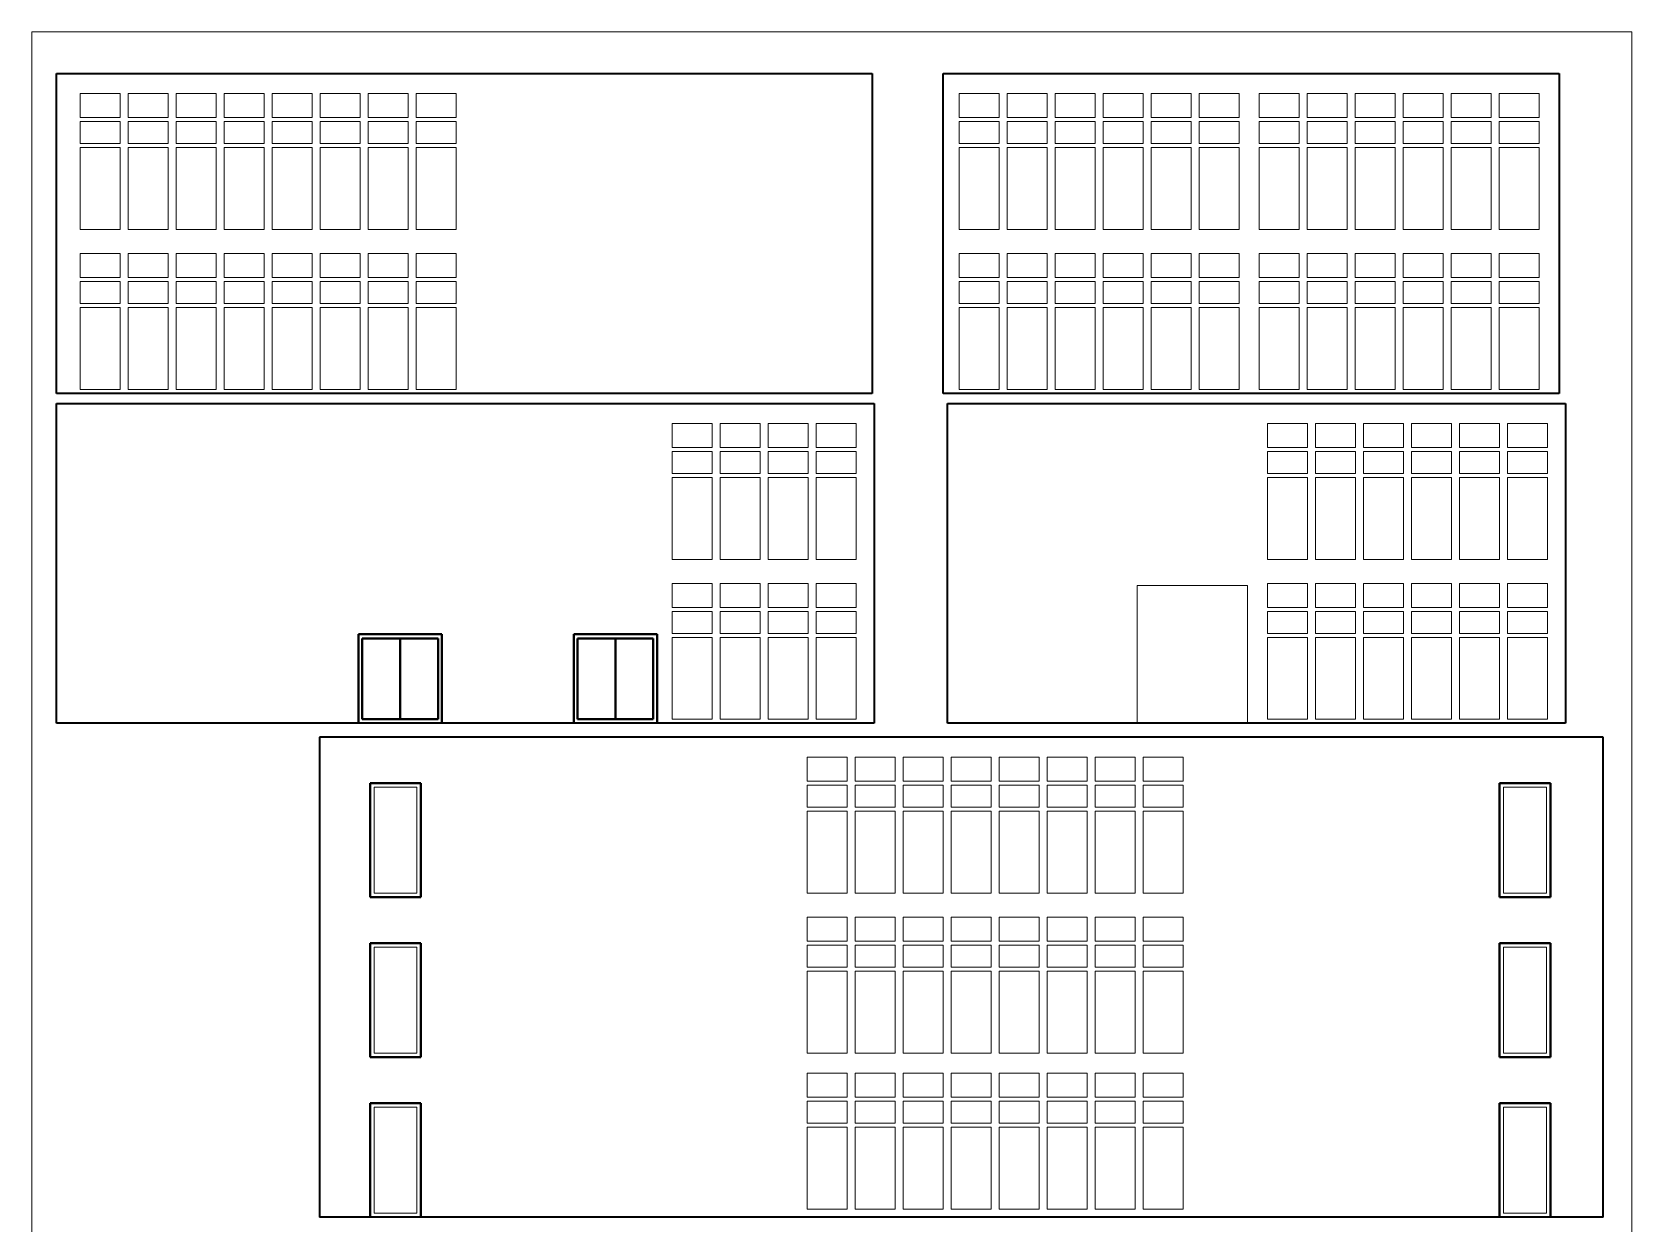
# Model space of a CAD drawing. Header units: millimetres. Extents: x -227611 to -73346, y -33294 to 110334.
# Drawn here: x -188758 to -148758, y 80556 to 110334 of the extents above; entities that cross this region are included whole.
import ezdxf

# ---------------------------------------------------------------- set-up
doc = ezdxf.new("R2010")
doc.units = ezdxf.units.MM
doc.header["$MEASUREMENT"] = 0
for name, color, linetype, lineweight in [('0_02_2D Desen - Linii.2d_Pen_No__1', 7, 'Continuous', 40), ('0_02_2D Desen - Linii.2d_Pen_No__101', 252, 'Continuous', 13), ('0_02_2D Desen - Linii.2d_Pen_No__4', 102, 'Continuous', 20), ('0_02_2D Desen - Linii.2d_Pen_No__6', 5, 'Continuous', 35)]:
    doc.layers.add(name, color=color, linetype=linetype, lineweight=lineweight)

msp = doc.modelspace()

# ---------------------------------------------------------------- linework, layer by layer
at = {"layer": '0_02_2D Desen - Linii.2d_Pen_No__1', "color": 7, "linetype": 'Continuous', "lineweight": 40}
for p, q in [((-180593, 95279), (-178509, 95279)), ((-180593, 93049), (-180593, 95279)), ((-178509, 95279), (-178509, 93049)), ((-175216, 95279), (-173132, 95279)), ((-175216, 93049), (-175216, 95279)), ((-173132, 95279), (-173132, 93049)), ((-180501, 95172), (-178602, 95172)), ((-180501, 93149), (-180501, 95172)), ((-179551, 95172), (-179551, 93149)), ((-178602, 95172), (-178602, 93149)), ((-175123, 95172), (-173225, 95172)), ((-175123, 93149), (-175123, 95172)), ((-174174, 95172), (-174174, 93149)), ((-173225, 95172), (-173225, 93149)), ((-178602, 93149), (-180501, 93149)), ((-173225, 93149), (-175123, 93149)), ((-179033, 91550), (-180305, 91550)), ((-180305, 91550), (-180305, 88700)), ((-179033, 88700), (-179033, 91550)), ((-150798, 91550), (-152071, 91550)), ((-152071, 91550), (-152071, 88700)), ((-150798, 88700), (-150798, 91550)), ((-180305, 88700), (-179033, 88700)), ((-152071, 88700), (-150798, 88700)), ((-179033, 87550), (-180305, 87550)), ((-180305, 87550), (-180305, 84700)), ((-179033, 84700), (-179033, 87550)), ((-150798, 87550), (-152071, 87550)), ((-152071, 87550), (-152071, 84700)), ((-150798, 84700), (-150798, 87550)), ((-179033, 84700), (-180305, 84700)), ((-150798, 84700), (-152071, 84700)), ((-179033, 83550), (-180305, 83550)), ((-180305, 83550), (-180305, 80700)), ((-179033, 80700), (-179033, 83550)), ((-150798, 83550), (-152071, 83550)), ((-152071, 83550), (-152071, 80700)), ((-150798, 80700), (-150798, 83550))]:
    msp.add_line(p, q, dxfattribs=at)
at = {"layer": '0_02_2D Desen - Linii.2d_Pen_No__101', "color": 252, "linetype": 'Continuous', "lineweight": 13}
for p, q in [((-188758, 110334), (-148758, 110334)), ((-188758, 50334), (-188758, 110334)), ((-148758, 110334), (-148758, 50334))]:
    msp.add_line(p, q, dxfattribs=at)
at = {"layer": '0_02_2D Desen - Linii.2d_Pen_No__4', "color": 102, "linetype": 'Continuous', "lineweight": 20}
for p, q in [((-187554, 108799), (-186554, 108799)), ((-187554, 108199), (-187554, 108799)), ((-186554, 108799), (-186554, 108199)), ((-186354, 108799), (-185354, 108799)), ((-186354, 108199), (-186354, 108799)), ((-185354, 108799), (-185354, 108199)), ((-185154, 108799), (-184154, 108799)), ((-185154, 108199), (-185154, 108799)), ((-184154, 108799), (-184154, 108199)), ((-183954, 108799), (-182954, 108799)), ((-183954, 108199), (-183954, 108799)), ((-182954, 108799), (-182954, 108199)), ((-182754, 108799), (-181754, 108799)), ((-182754, 108199), (-182754, 108799)), ((-181754, 108799), (-181754, 108199)), ((-181554, 108799), (-180554, 108799)), ((-181554, 108199), (-181554, 108799)), ((-180554, 108799), (-180554, 108199)), ((-180354, 108799), (-179354, 108799)), ((-180354, 108199), (-180354, 108799)), ((-179354, 108799), (-179354, 108199)), ((-179155, 108799), (-178155, 108799)), ((-179155, 108199), (-179155, 108799)), ((-178155, 108799), (-178155, 108199)), ((-165576, 108799), (-164576, 108799)), ((-165576, 108199), (-165576, 108799)), ((-164576, 108799), (-164576, 108199)), ((-164376, 108799), (-163376, 108799)), ((-164376, 108199), (-164376, 108799)), ((-163376, 108799), (-163376, 108199)), ((-163176, 108799), (-162176, 108799)), ((-163176, 108199), (-163176, 108799)), ((-162176, 108799), (-162176, 108199)), ((-161976, 108799), (-160976, 108799)), ((-161976, 108199), (-161976, 108799)), ((-160976, 108799), (-160976, 108199)), ((-160776, 108799), (-159776, 108799)), ((-160776, 108199), (-160776, 108799)), ((-159776, 108799), (-159776, 108199)), ((-159576, 108799), (-158576, 108799)), ((-159576, 108199), (-159576, 108799)), ((-158576, 108799), (-158576, 108199)), ((-158076, 108799), (-157076, 108799)), ((-158076, 108199), (-158076, 108799)), ((-157076, 108799), (-157076, 108199)), ((-156876, 108799), (-155876, 108799)), ((-156876, 108199), (-156876, 108799)), ((-155876, 108799), (-155876, 108199)), ((-155676, 108799), (-154676, 108799)), ((-155676, 108199), (-155676, 108799)), ((-154676, 108799), (-154676, 108199)), ((-154476, 108799), (-153476, 108799)), ((-154476, 108199), (-154476, 108799)), ((-153476, 108799), (-153476, 108199)), ((-153276, 108799), (-152276, 108799)), ((-153276, 108199), (-153276, 108799)), ((-152276, 108799), (-152276, 108199)), ((-152076, 108799), (-151076, 108799)), ((-152076, 108199), (-152076, 108799)), ((-151076, 108799), (-151076, 108199)), ((-186554, 108199), (-187554, 108199)), ((-187554, 108099), (-186554, 108099)), ((-187554, 107549), (-187554, 108099)), ((-186554, 108099), (-186554, 107549)), ((-185354, 108199), (-186354, 108199)), ((-186354, 108099), (-185354, 108099)), ((-186354, 107549), (-186354, 108099)), ((-185354, 108099), (-185354, 107549)), ((-184154, 108199), (-185154, 108199)), ((-185154, 108099), (-184154, 108099)), ((-185154, 107549), (-185154, 108099)), ((-184154, 108099), (-184154, 107549)), ((-182954, 108199), (-183954, 108199)), ((-183954, 108099), (-182954, 108099)), ((-183954, 107549), (-183954, 108099)), ((-182954, 108099), (-182954, 107549)), ((-181754, 108199), (-182754, 108199)), ((-182754, 108099), (-181754, 108099)), ((-182754, 107549), (-182754, 108099)), ((-181754, 108099), (-181754, 107549)), ((-180554, 108199), (-181554, 108199)), ((-181554, 108099), (-180554, 108099)), ((-181554, 107549), (-181554, 108099)), ((-180554, 108099), (-180554, 107549)), ((-179354, 108199), (-180354, 108199)), ((-180354, 108099), (-179354, 108099)), ((-180354, 107549), (-180354, 108099)), ((-179354, 108099), (-179354, 107549)), ((-178155, 108199), (-179155, 108199)), ((-179155, 108099), (-178155, 108099)), ((-179155, 107549), (-179155, 108099)), ((-178155, 108099), (-178155, 107549)), ((-164576, 108199), (-165576, 108199)), ((-165576, 108099), (-164576, 108099)), ((-165576, 107549), (-165576, 108099)), ((-164576, 108099), (-164576, 107549)), ((-163376, 108199), (-164376, 108199)), ((-164376, 108099), (-163376, 108099)), ((-164376, 107549), (-164376, 108099)), ((-163376, 108099), (-163376, 107549)), ((-162176, 108199), (-163176, 108199)), ((-163176, 108099), (-162176, 108099)), ((-163176, 107549), (-163176, 108099)), ((-162176, 108099), (-162176, 107549)), ((-160976, 108199), (-161976, 108199)), ((-161976, 108099), (-160976, 108099)), ((-161976, 107549), (-161976, 108099)), ((-160976, 108099), (-160976, 107549)), ((-159776, 108199), (-160776, 108199)), ((-160776, 108099), (-159776, 108099)), ((-160776, 107549), (-160776, 108099)), ((-159776, 108099), (-159776, 107549)), ((-158576, 108199), (-159576, 108199)), ((-159576, 108099), (-158576, 108099)), ((-159576, 107549), (-159576, 108099)), ((-158576, 108099), (-158576, 107549)), ((-157076, 108199), (-158076, 108199)), ((-158076, 108099), (-157076, 108099)), ((-158076, 107549), (-158076, 108099)), ((-157076, 108099), (-157076, 107549)), ((-155876, 108199), (-156876, 108199)), ((-156876, 108099), (-155876, 108099)), ((-156876, 107549), (-156876, 108099)), ((-155876, 108099), (-155876, 107549)), ((-154676, 108199), (-155676, 108199)), ((-155676, 108099), (-154676, 108099)), ((-155676, 107549), (-155676, 108099)), ((-154676, 108099), (-154676, 107549)), ((-153476, 108199), (-154476, 108199)), ((-154476, 108099), (-153476, 108099)), ((-154476, 107549), (-154476, 108099)), ((-153476, 108099), (-153476, 107549)), ((-152276, 108199), (-153276, 108199)), ((-153276, 108099), (-152276, 108099)), ((-153276, 107549), (-153276, 108099)), ((-152276, 108099), (-152276, 107549)), ((-151076, 108199), (-152076, 108199)), ((-152076, 108099), (-151076, 108099)), ((-152076, 107549), (-152076, 108099)), ((-151076, 108099), (-151076, 107549)), ((-186554, 107549), (-187554, 107549)), ((-187554, 107449), (-186554, 107449)), ((-187554, 105399), (-187554, 107449)), ((-186554, 107449), (-186554, 105399)), ((-185354, 107549), (-186354, 107549)), ((-186354, 107449), (-185354, 107449)), ((-186354, 105399), (-186354, 107449)), ((-185354, 107449), (-185354, 105399)), ((-184154, 107549), (-185154, 107549)), ((-185154, 107449), (-184154, 107449)), ((-185154, 105399), (-185154, 107449)), ((-184154, 107449), (-184154, 105399)), ((-182954, 107549), (-183954, 107549)), ((-183954, 107449), (-182954, 107449)), ((-183954, 105399), (-183954, 107449)), ((-182954, 107449), (-182954, 105399)), ((-181754, 107549), (-182754, 107549)), ((-182754, 107449), (-181754, 107449)), ((-182754, 105399), (-182754, 107449)), ((-181754, 107449), (-181754, 105399)), ((-180554, 107549), (-181554, 107549)), ((-181554, 107449), (-180554, 107449)), ((-181554, 105399), (-181554, 107449)), ((-180554, 107449), (-180554, 105399)), ((-179354, 107549), (-180354, 107549)), ((-180354, 107449), (-179354, 107449)), ((-180354, 105399), (-180354, 107449)), ((-179354, 107449), (-179354, 105399)), ((-178155, 107549), (-179155, 107549)), ((-179155, 107449), (-178155, 107449)), ((-179155, 105399), (-179155, 107449)), ((-178155, 107449), (-178155, 105399)), ((-164576, 107549), (-165576, 107549)), ((-165576, 107449), (-164576, 107449)), ((-165576, 105399), (-165576, 107449)), ((-164576, 107449), (-164576, 105399)), ((-163376, 107549), (-164376, 107549)), ((-164376, 107449), (-163376, 107449)), ((-164376, 105399), (-164376, 107449)), ((-163376, 107449), (-163376, 105399)), ((-162176, 107549), (-163176, 107549)), ((-163176, 107449), (-162176, 107449)), ((-163176, 105399), (-163176, 107449)), ((-162176, 107449), (-162176, 105399)), ((-160976, 107549), (-161976, 107549)), ((-161976, 107449), (-160976, 107449)), ((-161976, 105399), (-161976, 107449)), ((-160976, 107449), (-160976, 105399)), ((-159776, 107549), (-160776, 107549)), ((-160776, 107449), (-159776, 107449)), ((-160776, 105399), (-160776, 107449)), ((-159776, 107449), (-159776, 105399)), ((-158576, 107549), (-159576, 107549)), ((-159576, 107449), (-158576, 107449)), ((-159576, 105399), (-159576, 107449)), ((-158576, 107449), (-158576, 105399)), ((-157076, 107549), (-158076, 107549)), ((-158076, 107449), (-157076, 107449)), ((-158076, 105399), (-158076, 107449)), ((-157076, 107449), (-157076, 105399)), ((-155876, 107549), (-156876, 107549)), ((-156876, 107449), (-155876, 107449)), ((-156876, 105399), (-156876, 107449)), ((-155876, 107449), (-155876, 105399)), ((-154676, 107549), (-155676, 107549)), ((-155676, 107449), (-154676, 107449)), ((-155676, 105399), (-155676, 107449)), ((-154676, 107449), (-154676, 105399)), ((-153476, 107549), (-154476, 107549)), ((-154476, 107449), (-153476, 107449)), ((-154476, 105399), (-154476, 107449)), ((-153476, 107449), (-153476, 105399)), ((-152276, 107549), (-153276, 107549)), ((-153276, 107449), (-152276, 107449)), ((-153276, 105399), (-153276, 107449)), ((-152276, 107449), (-152276, 105399)), ((-151076, 107549), (-152076, 107549)), ((-152076, 107449), (-151076, 107449)), ((-152076, 105399), (-152076, 107449)), ((-151076, 107449), (-151076, 105399)), ((-186554, 105399), (-187554, 105399)), ((-185354, 105399), (-186354, 105399)), ((-184154, 105399), (-185154, 105399)), ((-182954, 105399), (-183954, 105399)), ((-181754, 105399), (-182754, 105399)), ((-180554, 105399), (-181554, 105399)), ((-179354, 105399), (-180354, 105399)), ((-178155, 105399), (-179155, 105399)), ((-164576, 105399), (-165576, 105399)), ((-163376, 105399), (-164376, 105399)), ((-162176, 105399), (-163176, 105399)), ((-160976, 105399), (-161976, 105399)), ((-159776, 105399), (-160776, 105399)), ((-158576, 105399), (-159576, 105399)), ((-157076, 105399), (-158076, 105399)), ((-155876, 105399), (-156876, 105399)), ((-154676, 105399), (-155676, 105399)), ((-153476, 105399), (-154476, 105399)), ((-152276, 105399), (-153276, 105399)), ((-151076, 105399), (-152076, 105399)), ((-187554, 104799), (-186554, 104799)), ((-187554, 104199), (-187554, 104799)), ((-186554, 104799), (-186554, 104199)), ((-186354, 104799), (-185354, 104799)), ((-186354, 104199), (-186354, 104799)), ((-185354, 104799), (-185354, 104199)), ((-185154, 104799), (-184154, 104799)), ((-185154, 104199), (-185154, 104799)), ((-184154, 104799), (-184154, 104199)), ((-183954, 104799), (-182954, 104799)), ((-183954, 104199), (-183954, 104799)), ((-182954, 104799), (-182954, 104199)), ((-182754, 104799), (-181754, 104799)), ((-182754, 104199), (-182754, 104799)), ((-181754, 104799), (-181754, 104199)), ((-181554, 104799), (-180554, 104799)), ((-181554, 104199), (-181554, 104799)), ((-180554, 104799), (-180554, 104199)), ((-180354, 104799), (-179354, 104799)), ((-180354, 104199), (-180354, 104799)), ((-179354, 104799), (-179354, 104199)), ((-179155, 104799), (-178155, 104799)), ((-179155, 104199), (-179155, 104799)), ((-178155, 104799), (-178155, 104199)), ((-165576, 104799), (-164576, 104799)), ((-165576, 104199), (-165576, 104799)), ((-164576, 104799), (-164576, 104199)), ((-164376, 104799), (-163376, 104799)), ((-164376, 104199), (-164376, 104799)), ((-163376, 104799), (-163376, 104199)), ((-163176, 104799), (-162176, 104799)), ((-163176, 104199), (-163176, 104799)), ((-162176, 104799), (-162176, 104199)), ((-161976, 104799), (-160976, 104799)), ((-161976, 104199), (-161976, 104799)), ((-160976, 104799), (-160976, 104199)), ((-160776, 104799), (-159776, 104799)), ((-160776, 104199), (-160776, 104799)), ((-159776, 104799), (-159776, 104199)), ((-159576, 104799), (-158576, 104799)), ((-159576, 104199), (-159576, 104799)), ((-158576, 104799), (-158576, 104199)), ((-158076, 104799), (-157076, 104799)), ((-158076, 104199), (-158076, 104799)), ((-157076, 104799), (-157076, 104199)), ((-156876, 104799), (-155876, 104799)), ((-156876, 104199), (-156876, 104799)), ((-155876, 104799), (-155876, 104199)), ((-155676, 104799), (-154676, 104799)), ((-155676, 104199), (-155676, 104799)), ((-154676, 104799), (-154676, 104199)), ((-154476, 104799), (-153476, 104799)), ((-154476, 104199), (-154476, 104799)), ((-153476, 104799), (-153476, 104199)), ((-153276, 104799), (-152276, 104799)), ((-153276, 104199), (-153276, 104799)), ((-152276, 104799), (-152276, 104199)), ((-152076, 104799), (-151076, 104799)), ((-152076, 104199), (-152076, 104799)), ((-151076, 104799), (-151076, 104199)), ((-186554, 104199), (-187554, 104199)), ((-187554, 104099), (-186554, 104099)), ((-187554, 103549), (-187554, 104099)), ((-186554, 104099), (-186554, 103549)), ((-185354, 104199), (-186354, 104199)), ((-186354, 104099), (-185354, 104099)), ((-186354, 103549), (-186354, 104099)), ((-185354, 104099), (-185354, 103549)), ((-184154, 104199), (-185154, 104199)), ((-185154, 104099), (-184154, 104099)), ((-185154, 103549), (-185154, 104099)), ((-184154, 104099), (-184154, 103549)), ((-182954, 104199), (-183954, 104199)), ((-183954, 104099), (-182954, 104099)), ((-183954, 103549), (-183954, 104099)), ((-182954, 104099), (-182954, 103549)), ((-181754, 104199), (-182754, 104199)), ((-182754, 104099), (-181754, 104099)), ((-182754, 103549), (-182754, 104099)), ((-181754, 104099), (-181754, 103549)), ((-180554, 104199), (-181554, 104199)), ((-181554, 104099), (-180554, 104099)), ((-181554, 103549), (-181554, 104099)), ((-180554, 104099), (-180554, 103549)), ((-179354, 104199), (-180354, 104199)), ((-180354, 104099), (-179354, 104099)), ((-180354, 103549), (-180354, 104099)), ((-179354, 104099), (-179354, 103549)), ((-178155, 104199), (-179155, 104199)), ((-179155, 104099), (-178155, 104099)), ((-179155, 103549), (-179155, 104099)), ((-178155, 104099), (-178155, 103549)), ((-164576, 104199), (-165576, 104199)), ((-165576, 104099), (-164576, 104099)), ((-165576, 103549), (-165576, 104099)), ((-164576, 104099), (-164576, 103549)), ((-163376, 104199), (-164376, 104199)), ((-164376, 104099), (-163376, 104099)), ((-164376, 103549), (-164376, 104099)), ((-163376, 104099), (-163376, 103549)), ((-162176, 104199), (-163176, 104199)), ((-163176, 104099), (-162176, 104099)), ((-163176, 103549), (-163176, 104099)), ((-162176, 104099), (-162176, 103549)), ((-160976, 104199), (-161976, 104199)), ((-161976, 104099), (-160976, 104099)), ((-161976, 103549), (-161976, 104099)), ((-160976, 104099), (-160976, 103549)), ((-159776, 104199), (-160776, 104199)), ((-160776, 104099), (-159776, 104099)), ((-160776, 103549), (-160776, 104099)), ((-159776, 104099), (-159776, 103549)), ((-158576, 104199), (-159576, 104199)), ((-159576, 104099), (-158576, 104099)), ((-159576, 103549), (-159576, 104099)), ((-158576, 104099), (-158576, 103549)), ((-157076, 104199), (-158076, 104199)), ((-158076, 104099), (-157076, 104099)), ((-158076, 103549), (-158076, 104099)), ((-157076, 104099), (-157076, 103549)), ((-155876, 104199), (-156876, 104199)), ((-156876, 104099), (-155876, 104099)), ((-156876, 103549), (-156876, 104099)), ((-155876, 104099), (-155876, 103549)), ((-154676, 104199), (-155676, 104199)), ((-155676, 104099), (-154676, 104099)), ((-155676, 103549), (-155676, 104099)), ((-154676, 104099), (-154676, 103549)), ((-153476, 104199), (-154476, 104199)), ((-154476, 104099), (-153476, 104099)), ((-154476, 103549), (-154476, 104099)), ((-153476, 104099), (-153476, 103549)), ((-152276, 104199), (-153276, 104199)), ((-153276, 104099), (-152276, 104099)), ((-153276, 103549), (-153276, 104099)), ((-152276, 104099), (-152276, 103549)), ((-151076, 104199), (-152076, 104199)), ((-152076, 104099), (-151076, 104099)), ((-152076, 103549), (-152076, 104099)), ((-151076, 104099), (-151076, 103549)), ((-186554, 103549), (-187554, 103549)), ((-187554, 103449), (-186554, 103449)), ((-187554, 101399), (-187554, 103449)), ((-186554, 103449), (-186554, 101399)), ((-185354, 103549), (-186354, 103549)), ((-186354, 103449), (-185354, 103449)), ((-186354, 101399), (-186354, 103449)), ((-185354, 103449), (-185354, 101399)), ((-184154, 103549), (-185154, 103549)), ((-185154, 103449), (-184154, 103449)), ((-185154, 101399), (-185154, 103449)), ((-184154, 103449), (-184154, 101399)), ((-182954, 103549), (-183954, 103549)), ((-183954, 103449), (-182954, 103449)), ((-183954, 101399), (-183954, 103449)), ((-182954, 103449), (-182954, 101399)), ((-181754, 103549), (-182754, 103549)), ((-182754, 103449), (-181754, 103449)), ((-182754, 101399), (-182754, 103449)), ((-181754, 103449), (-181754, 101399)), ((-180554, 103549), (-181554, 103549)), ((-181554, 103449), (-180554, 103449)), ((-181554, 101399), (-181554, 103449)), ((-180554, 103449), (-180554, 101399)), ((-179354, 103549), (-180354, 103549)), ((-180354, 103449), (-179354, 103449)), ((-180354, 101399), (-180354, 103449)), ((-179354, 103449), (-179354, 101399)), ((-178155, 103549), (-179155, 103549)), ((-179155, 103449), (-178155, 103449)), ((-179155, 101399), (-179155, 103449)), ((-178155, 103449), (-178155, 101399)), ((-164576, 103549), (-165576, 103549)), ((-165576, 103449), (-164576, 103449)), ((-165576, 101399), (-165576, 103449)), ((-164576, 103449), (-164576, 101399)), ((-163376, 103549), (-164376, 103549)), ((-164376, 103449), (-163376, 103449)), ((-164376, 101399), (-164376, 103449)), ((-163376, 103449), (-163376, 101399)), ((-162176, 103549), (-163176, 103549)), ((-163176, 103449), (-162176, 103449)), ((-163176, 101399), (-163176, 103449)), ((-162176, 103449), (-162176, 101399)), ((-160976, 103549), (-161976, 103549)), ((-161976, 103449), (-160976, 103449)), ((-161976, 101399), (-161976, 103449)), ((-160976, 103449), (-160976, 101399)), ((-159776, 103549), (-160776, 103549)), ((-160776, 103449), (-159776, 103449)), ((-160776, 101399), (-160776, 103449)), ((-159776, 103449), (-159776, 101399)), ((-158576, 103549), (-159576, 103549)), ((-159576, 103449), (-158576, 103449)), ((-159576, 101399), (-159576, 103449)), ((-158576, 103449), (-158576, 101399)), ((-157076, 103549), (-158076, 103549)), ((-158076, 103449), (-157076, 103449)), ((-158076, 101399), (-158076, 103449)), ((-157076, 103449), (-157076, 101399)), ((-155876, 103549), (-156876, 103549)), ((-156876, 103449), (-155876, 103449)), ((-156876, 101399), (-156876, 103449)), ((-155876, 103449), (-155876, 101399)), ((-154676, 103549), (-155676, 103549)), ((-155676, 103449), (-154676, 103449)), ((-155676, 101399), (-155676, 103449)), ((-154676, 103449), (-154676, 101399)), ((-153476, 103549), (-154476, 103549)), ((-154476, 103449), (-153476, 103449)), ((-154476, 101399), (-154476, 103449)), ((-153476, 103449), (-153476, 101399)), ((-152276, 103549), (-153276, 103549)), ((-153276, 103449), (-152276, 103449)), ((-153276, 101399), (-153276, 103449)), ((-152276, 103449), (-152276, 101399)), ((-151076, 103549), (-152076, 103549)), ((-152076, 103449), (-151076, 103449)), ((-152076, 101399), (-152076, 103449)), ((-151076, 103449), (-151076, 101399)), ((-186554, 101399), (-187554, 101399)), ((-185354, 101399), (-186354, 101399)), ((-184154, 101399), (-185154, 101399)), ((-182954, 101399), (-183954, 101399)), ((-181754, 101399), (-182754, 101399)), ((-180554, 101399), (-181554, 101399)), ((-179354, 101399), (-180354, 101399)), ((-178155, 101399), (-179155, 101399)), ((-164576, 101399), (-165576, 101399)), ((-163376, 101399), (-164376, 101399)), ((-162176, 101399), (-163176, 101399)), ((-160976, 101399), (-161976, 101399)), ((-159776, 101399), (-160776, 101399)), ((-158576, 101399), (-159576, 101399)), ((-157076, 101399), (-158076, 101399)), ((-155876, 101399), (-156876, 101399)), ((-154676, 101399), (-155676, 101399)), ((-153476, 101399), (-154476, 101399)), ((-152276, 101399), (-153276, 101399)), ((-151076, 101399), (-152076, 101399)), ((-172753, 100549), (-171753, 100549)), ((-172753, 99949), (-172753, 100549)), ((-171753, 100549), (-171753, 99949)), ((-171553, 100549), (-170553, 100549)), ((-171553, 99949), (-171553, 100549)), ((-170553, 100549), (-170553, 99949)), ((-170353, 100549), (-169353, 100549)), ((-170353, 99949), (-170353, 100549)), ((-169353, 100549), (-169353, 99949)), ((-169153, 100549), (-168153, 100549)), ((-169153, 99949), (-169153, 100549)), ((-168153, 100549), (-168153, 99949)), ((-157870, 100549), (-156870, 100549)), ((-157870, 99949), (-157870, 100549)), ((-156870, 100549), (-156870, 99949)), ((-156670, 100549), (-155670, 100549)), ((-156670, 99949), (-156670, 100549)), ((-155670, 100549), (-155670, 99949)), ((-155470, 100549), (-154470, 100549)), ((-155470, 99949), (-155470, 100549)), ((-154470, 100549), (-154470, 99949)), ((-154270, 100549), (-153270, 100549)), ((-154270, 99949), (-154270, 100549)), ((-153270, 100549), (-153270, 99949)), ((-153070, 100549), (-152070, 100549)), ((-153070, 99949), (-153070, 100549)), ((-152070, 100549), (-152070, 99949)), ((-151871, 100549), (-150871, 100549)), ((-151871, 99949), (-151871, 100549)), ((-150871, 100549), (-150871, 99949)), ((-171753, 99949), (-172753, 99949)), ((-172753, 99849), (-171753, 99849)), ((-172753, 99299), (-172753, 99849)), ((-171753, 99849), (-171753, 99299)), ((-170553, 99949), (-171553, 99949)), ((-171553, 99849), (-170553, 99849)), ((-171553, 99299), (-171553, 99849)), ((-170553, 99849), (-170553, 99299)), ((-169353, 99949), (-170353, 99949)), ((-170353, 99849), (-169353, 99849)), ((-170353, 99299), (-170353, 99849)), ((-169353, 99849), (-169353, 99299)), ((-168153, 99949), (-169153, 99949)), ((-169153, 99849), (-168153, 99849)), ((-169153, 99299), (-169153, 99849)), ((-168153, 99849), (-168153, 99299)), ((-156870, 99949), (-157870, 99949)), ((-157870, 99849), (-156870, 99849)), ((-157870, 99299), (-157870, 99849)), ((-156870, 99849), (-156870, 99299)), ((-155670, 99949), (-156670, 99949)), ((-156670, 99849), (-155670, 99849)), ((-156670, 99299), (-156670, 99849)), ((-155670, 99849), (-155670, 99299)), ((-154470, 99949), (-155470, 99949)), ((-155470, 99849), (-154470, 99849)), ((-155470, 99299), (-155470, 99849)), ((-154470, 99849), (-154470, 99299)), ((-153270, 99949), (-154270, 99949)), ((-154270, 99849), (-153270, 99849)), ((-154270, 99299), (-154270, 99849)), ((-153270, 99849), (-153270, 99299)), ((-152070, 99949), (-153070, 99949)), ((-153070, 99849), (-152070, 99849)), ((-153070, 99299), (-153070, 99849)), ((-152070, 99849), (-152070, 99299)), ((-150871, 99949), (-151871, 99949)), ((-151871, 99849), (-150871, 99849)), ((-151871, 99299), (-151871, 99849)), ((-150871, 99849), (-150871, 99299)), ((-171753, 99299), (-172753, 99299)), ((-170553, 99299), (-171553, 99299)), ((-169353, 99299), (-170353, 99299)), ((-168153, 99299), (-169153, 99299)), ((-156870, 99299), (-157870, 99299)), ((-155670, 99299), (-156670, 99299)), ((-154470, 99299), (-155470, 99299)), ((-153270, 99299), (-154270, 99299)), ((-152070, 99299), (-153070, 99299)), ((-150871, 99299), (-151871, 99299)), ((-172753, 99199), (-171753, 99199)), ((-172753, 97149), (-172753, 99199)), ((-171753, 99199), (-171753, 97149)), ((-171553, 99199), (-170553, 99199)), ((-171553, 97149), (-171553, 99199)), ((-170553, 99199), (-170553, 97149)), ((-170353, 99199), (-169353, 99199)), ((-170353, 97149), (-170353, 99199)), ((-169353, 99199), (-169353, 97149)), ((-169153, 99199), (-168153, 99199)), ((-169153, 97149), (-169153, 99199)), ((-168153, 99199), (-168153, 97149)), ((-157870, 99199), (-156870, 99199)), ((-157870, 97149), (-157870, 99199)), ((-156870, 99199), (-156870, 97149)), ((-156670, 99199), (-155670, 99199)), ((-156670, 97149), (-156670, 99199)), ((-155670, 99199), (-155670, 97149)), ((-155470, 99199), (-154470, 99199)), ((-155470, 97149), (-155470, 99199)), ((-154470, 99199), (-154470, 97149)), ((-154270, 99199), (-153270, 99199)), ((-154270, 97149), (-154270, 99199)), ((-153270, 99199), (-153270, 97149)), ((-153070, 99199), (-152070, 99199)), ((-153070, 97149), (-153070, 99199)), ((-152070, 99199), (-152070, 97149)), ((-151871, 99199), (-150871, 99199)), ((-151871, 97149), (-151871, 99199)), ((-150871, 99199), (-150871, 97149)), ((-171753, 97149), (-172753, 97149)), ((-170553, 97149), (-171553, 97149)), ((-169353, 97149), (-170353, 97149)), ((-168153, 97149), (-169153, 97149)), ((-156870, 97149), (-157870, 97149)), ((-155670, 97149), (-156670, 97149)), ((-154470, 97149), (-155470, 97149)), ((-153270, 97149), (-154270, 97149)), ((-152070, 97149), (-153070, 97149)), ((-150871, 97149), (-151871, 97149)), ((-172753, 96549), (-171753, 96549)), ((-172753, 95949), (-172753, 96549)), ((-171753, 96549), (-171753, 95949)), ((-171553, 96549), (-170553, 96549)), ((-171553, 95949), (-171553, 96549)), ((-170553, 96549), (-170553, 95949)), ((-170353, 96549), (-169353, 96549)), ((-170353, 95949), (-170353, 96549)), ((-169353, 96549), (-169353, 95949)), ((-169153, 96549), (-168153, 96549)), ((-169153, 95949), (-169153, 96549)), ((-168153, 96549), (-168153, 95949)), ((-161128, 96499), (-158371, 96499)), ((-161128, 93049), (-161128, 96499)), ((-158371, 96499), (-158371, 93049)), ((-157870, 96549), (-156870, 96549)), ((-157870, 95949), (-157870, 96549)), ((-156870, 96549), (-156870, 95949)), ((-156670, 96549), (-155670, 96549)), ((-156670, 95949), (-156670, 96549)), ((-155670, 96549), (-155670, 95949)), ((-155470, 96549), (-154470, 96549)), ((-155470, 95949), (-155470, 96549)), ((-154470, 96549), (-154470, 95949)), ((-154270, 96549), (-153270, 96549)), ((-154270, 95949), (-154270, 96549)), ((-153270, 96549), (-153270, 95949)), ((-153070, 96549), (-152070, 96549)), ((-153070, 95949), (-153070, 96549)), ((-152070, 96549), (-152070, 95949)), ((-151871, 96549), (-150871, 96549)), ((-151871, 95949), (-151871, 96549)), ((-150871, 96549), (-150871, 95949)), ((-171753, 95949), (-172753, 95949)), ((-172753, 95849), (-171753, 95849)), ((-172753, 95299), (-172753, 95849)), ((-171753, 95849), (-171753, 95299)), ((-170553, 95949), (-171553, 95949)), ((-171553, 95849), (-170553, 95849)), ((-171553, 95299), (-171553, 95849)), ((-170553, 95849), (-170553, 95299)), ((-169353, 95949), (-170353, 95949)), ((-170353, 95849), (-169353, 95849)), ((-170353, 95299), (-170353, 95849)), ((-169353, 95849), (-169353, 95299)), ((-168153, 95949), (-169153, 95949)), ((-169153, 95849), (-168153, 95849)), ((-169153, 95299), (-169153, 95849)), ((-168153, 95849), (-168153, 95299)), ((-156870, 95949), (-157870, 95949)), ((-157870, 95849), (-156870, 95849)), ((-157870, 95299), (-157870, 95849)), ((-156870, 95849), (-156870, 95299)), ((-155670, 95949), (-156670, 95949)), ((-156670, 95849), (-155670, 95849)), ((-156670, 95299), (-156670, 95849)), ((-155670, 95849), (-155670, 95299)), ((-154470, 95949), (-155470, 95949)), ((-155470, 95849), (-154470, 95849)), ((-155470, 95299), (-155470, 95849)), ((-154470, 95849), (-154470, 95299)), ((-153270, 95949), (-154270, 95949)), ((-154270, 95849), (-153270, 95849)), ((-154270, 95299), (-154270, 95849)), ((-153270, 95849), (-153270, 95299)), ((-152070, 95949), (-153070, 95949)), ((-153070, 95849), (-152070, 95849)), ((-153070, 95299), (-153070, 95849)), ((-152070, 95849), (-152070, 95299)), ((-150871, 95949), (-151871, 95949)), ((-151871, 95849), (-150871, 95849)), ((-151871, 95299), (-151871, 95849)), ((-150871, 95849), (-150871, 95299)), ((-171753, 95299), (-172753, 95299)), ((-170553, 95299), (-171553, 95299)), ((-169353, 95299), (-170353, 95299)), ((-168153, 95299), (-169153, 95299)), ((-156870, 95299), (-157870, 95299)), ((-155670, 95299), (-156670, 95299)), ((-154470, 95299), (-155470, 95299)), ((-153270, 95299), (-154270, 95299)), ((-152070, 95299), (-153070, 95299)), ((-150871, 95299), (-151871, 95299)), ((-172753, 95199), (-171753, 95199)), ((-172753, 93149), (-172753, 95199)), ((-171753, 95199), (-171753, 93149)), ((-171553, 95199), (-170553, 95199)), ((-171553, 93149), (-171553, 95199)), ((-170553, 95199), (-170553, 93149)), ((-170353, 95199), (-169353, 95199)), ((-170353, 93149), (-170353, 95199)), ((-169353, 95199), (-169353, 93149)), ((-169153, 95199), (-168153, 95199)), ((-169153, 93149), (-169153, 95199)), ((-168153, 95199), (-168153, 93149)), ((-157870, 95199), (-156870, 95199)), ((-157870, 93149), (-157870, 95199)), ((-156870, 95199), (-156870, 93149)), ((-156670, 95199), (-155670, 95199)), ((-156670, 93149), (-156670, 95199)), ((-155670, 95199), (-155670, 93149)), ((-155470, 95199), (-154470, 95199)), ((-155470, 93149), (-155470, 95199)), ((-154470, 95199), (-154470, 93149)), ((-154270, 95199), (-153270, 95199)), ((-154270, 93149), (-154270, 95199)), ((-153270, 95199), (-153270, 93149)), ((-153070, 95199), (-152070, 95199)), ((-153070, 93149), (-153070, 95199)), ((-152070, 95199), (-152070, 93149)), ((-151871, 95199), (-150871, 95199)), ((-151871, 93149), (-151871, 95199)), ((-150871, 95199), (-150871, 93149)), ((-171753, 93149), (-172753, 93149)), ((-170553, 93149), (-171553, 93149)), ((-169353, 93149), (-170353, 93149)), ((-168153, 93149), (-169153, 93149)), ((-156870, 93149), (-157870, 93149)), ((-155670, 93149), (-156670, 93149)), ((-154470, 93149), (-155470, 93149)), ((-153270, 93149), (-154270, 93149)), ((-152070, 93149), (-153070, 93149)), ((-150871, 93149), (-151871, 93149)), ((-169380, 92200), (-168380, 92200)), ((-169380, 91600), (-169380, 92200)), ((-168380, 92200), (-168380, 91600)), ((-168180, 92200), (-167180, 92200)), ((-168180, 91600), (-168180, 92200)), ((-167180, 92200), (-167180, 91600)), ((-166980, 92200), (-165980, 92200)), ((-166980, 91600), (-166980, 92200)), ((-165980, 92200), (-165980, 91600)), ((-165780, 92200), (-164780, 92200)), ((-165780, 91600), (-165780, 92200)), ((-164780, 92200), (-164780, 91600)), ((-164581, 92200), (-163581, 92200)), ((-164581, 91600), (-164581, 92200)), ((-163581, 92200), (-163581, 91600)), ((-163381, 92200), (-162381, 92200)), ((-163381, 91600), (-163381, 92200)), ((-162381, 92200), (-162381, 91600)), ((-162181, 92200), (-161181, 92200)), ((-162181, 91600), (-162181, 92200)), ((-161181, 92200), (-161181, 91600)), ((-160981, 92200), (-159981, 92200)), ((-160981, 91600), (-160981, 92200)), ((-159981, 92200), (-159981, 91600)), ((-168380, 91600), (-169380, 91600)), ((-167180, 91600), (-168180, 91600)), ((-165980, 91600), (-166980, 91600)), ((-164780, 91600), (-165780, 91600)), ((-163581, 91600), (-164581, 91600)), ((-162381, 91600), (-163381, 91600)), ((-161181, 91600), (-162181, 91600)), ((-159981, 91600), (-160981, 91600)), ((-179133, 91450), (-180205, 91450)), ((-180205, 91450), (-180205, 88800)), ((-179133, 88800), (-179133, 91450)), ((-169380, 91500), (-168380, 91500)), ((-169380, 90950), (-169380, 91500)), ((-168380, 91500), (-168380, 90950)), ((-168180, 91500), (-167180, 91500)), ((-168180, 90950), (-168180, 91500)), ((-167180, 91500), (-167180, 90950)), ((-166980, 91500), (-165980, 91500)), ((-166980, 90950), (-166980, 91500)), ((-165980, 91500), (-165980, 90950)), ((-165780, 91500), (-164780, 91500)), ((-165780, 90950), (-165780, 91500)), ((-164780, 91500), (-164780, 90950)), ((-164581, 91500), (-163581, 91500)), ((-164581, 90950), (-164581, 91500)), ((-163581, 91500), (-163581, 90950)), ((-163381, 91500), (-162381, 91500)), ((-163381, 90950), (-163381, 91500)), ((-162381, 91500), (-162381, 90950)), ((-162181, 91500), (-161181, 91500)), ((-162181, 90950), (-162181, 91500)), ((-161181, 91500), (-161181, 90950)), ((-160981, 91500), (-159981, 91500)), ((-160981, 90950), (-160981, 91500)), ((-159981, 91500), (-159981, 90950)), ((-150898, 91450), (-151971, 91450)), ((-151971, 91450), (-151971, 88800)), ((-150898, 88800), (-150898, 91450)), ((-168380, 90950), (-169380, 90950)), ((-169380, 90850), (-168380, 90850)), ((-169380, 88800), (-169380, 90850)), ((-168380, 90850), (-168380, 88800)), ((-167180, 90950), (-168180, 90950)), ((-168180, 90850), (-167180, 90850)), ((-168180, 88800), (-168180, 90850)), ((-167180, 90850), (-167180, 88800)), ((-165980, 90950), (-166980, 90950)), ((-166980, 90850), (-165980, 90850)), ((-166980, 88800), (-166980, 90850)), ((-165980, 90850), (-165980, 88800)), ((-164780, 90950), (-165780, 90950)), ((-165780, 90850), (-164780, 90850)), ((-165780, 88800), (-165780, 90850)), ((-164780, 90850), (-164780, 88800)), ((-163581, 90950), (-164581, 90950)), ((-164581, 90850), (-163581, 90850)), ((-164581, 88800), (-164581, 90850)), ((-163581, 90850), (-163581, 88800)), ((-162381, 90950), (-163381, 90950)), ((-163381, 90850), (-162381, 90850)), ((-163381, 88800), (-163381, 90850)), ((-162381, 90850), (-162381, 88800)), ((-161181, 90950), (-162181, 90950)), ((-162181, 90850), (-161181, 90850)), ((-162181, 88800), (-162181, 90850)), ((-161181, 90850), (-161181, 88800)), ((-159981, 90950), (-160981, 90950)), ((-160981, 90850), (-159981, 90850)), ((-160981, 88800), (-160981, 90850)), ((-159981, 90850), (-159981, 88800)), ((-180205, 88800), (-179133, 88800)), ((-168380, 88800), (-169380, 88800)), ((-167180, 88800), (-168180, 88800)), ((-165980, 88800), (-166980, 88800)), ((-164780, 88800), (-165780, 88800)), ((-163581, 88800), (-164581, 88800)), ((-162381, 88800), (-163381, 88800)), ((-161181, 88800), (-162181, 88800)), ((-159981, 88800), (-160981, 88800)), ((-151971, 88800), (-150898, 88800)), ((-169380, 88200), (-168380, 88200)), ((-169380, 87600), (-169380, 88200)), ((-168380, 88200), (-168380, 87600)), ((-168180, 88200), (-167180, 88200)), ((-168180, 87600), (-168180, 88200)), ((-167180, 88200), (-167180, 87600)), ((-166980, 88200), (-165980, 88200)), ((-166980, 87600), (-166980, 88200)), ((-165980, 88200), (-165980, 87600)), ((-165780, 88200), (-164780, 88200)), ((-165780, 87600), (-165780, 88200)), ((-164780, 88200), (-164780, 87600)), ((-164581, 88200), (-163581, 88200)), ((-164581, 87600), (-164581, 88200)), ((-163581, 88200), (-163581, 87600)), ((-163381, 88200), (-162381, 88200)), ((-163381, 87600), (-163381, 88200)), ((-162381, 88200), (-162381, 87600)), ((-162181, 88200), (-161181, 88200)), ((-162181, 87600), (-162181, 88200)), ((-161181, 88200), (-161181, 87600)), ((-160981, 88200), (-159981, 88200)), ((-160981, 87600), (-160981, 88200)), ((-159981, 88200), (-159981, 87600)), ((-168380, 87600), (-169380, 87600)), ((-167180, 87600), (-168180, 87600)), ((-165980, 87600), (-166980, 87600)), ((-164780, 87600), (-165780, 87600)), ((-163581, 87600), (-164581, 87600)), ((-162381, 87600), (-163381, 87600)), ((-161181, 87600), (-162181, 87600)), ((-159981, 87600), (-160981, 87600)), ((-179133, 87450), (-180205, 87450)), ((-180205, 87450), (-180205, 84800)), ((-179133, 84800), (-179133, 87450)), ((-169380, 87500), (-168380, 87500)), ((-169380, 86950), (-169380, 87500)), ((-168380, 87500), (-168380, 86950)), ((-168180, 87500), (-167180, 87500)), ((-168180, 86950), (-168180, 87500)), ((-167180, 87500), (-167180, 86950)), ((-166980, 87500), (-165980, 87500)), ((-166980, 86950), (-166980, 87500)), ((-165980, 87500), (-165980, 86950)), ((-165780, 87500), (-164780, 87500)), ((-165780, 86950), (-165780, 87500)), ((-164780, 87500), (-164780, 86950)), ((-164581, 87500), (-163581, 87500)), ((-164581, 86950), (-164581, 87500)), ((-163581, 87500), (-163581, 86950)), ((-163381, 87500), (-162381, 87500)), ((-163381, 86950), (-163381, 87500)), ((-162381, 87500), (-162381, 86950)), ((-162181, 87500), (-161181, 87500)), ((-162181, 86950), (-162181, 87500)), ((-161181, 87500), (-161181, 86950)), ((-160981, 87500), (-159981, 87500)), ((-160981, 86950), (-160981, 87500)), ((-159981, 87500), (-159981, 86950)), ((-150898, 87450), (-151971, 87450)), ((-151971, 87450), (-151971, 84800)), ((-150898, 84800), (-150898, 87450)), ((-168380, 86950), (-169380, 86950)), ((-169380, 86850), (-168380, 86850)), ((-169380, 84800), (-169380, 86850)), ((-168380, 86850), (-168380, 84800)), ((-167180, 86950), (-168180, 86950)), ((-168180, 86850), (-167180, 86850)), ((-168180, 84800), (-168180, 86850)), ((-167180, 86850), (-167180, 84800)), ((-165980, 86950), (-166980, 86950)), ((-166980, 86850), (-165980, 86850)), ((-166980, 84800), (-166980, 86850)), ((-165980, 86850), (-165980, 84800)), ((-164780, 86950), (-165780, 86950)), ((-165780, 86850), (-164780, 86850)), ((-165780, 84800), (-165780, 86850)), ((-164780, 86850), (-164780, 84800)), ((-163581, 86950), (-164581, 86950)), ((-164581, 86850), (-163581, 86850)), ((-164581, 84800), (-164581, 86850)), ((-163581, 86850), (-163581, 84800)), ((-162381, 86950), (-163381, 86950)), ((-163381, 86850), (-162381, 86850)), ((-163381, 84800), (-163381, 86850)), ((-162381, 86850), (-162381, 84800)), ((-161181, 86950), (-162181, 86950)), ((-162181, 86850), (-161181, 86850)), ((-162181, 84800), (-162181, 86850)), ((-161181, 86850), (-161181, 84800)), ((-159981, 86950), (-160981, 86950)), ((-160981, 86850), (-159981, 86850)), ((-160981, 84800), (-160981, 86850)), ((-159981, 86850), (-159981, 84800)), ((-180205, 84800), (-179133, 84800)), ((-168380, 84800), (-169380, 84800)), ((-167180, 84800), (-168180, 84800)), ((-165980, 84800), (-166980, 84800)), ((-164780, 84800), (-165780, 84800)), ((-163581, 84800), (-164581, 84800)), ((-162381, 84800), (-163381, 84800)), ((-161181, 84800), (-162181, 84800)), ((-159981, 84800), (-160981, 84800)), ((-151971, 84800), (-150898, 84800)), ((-169380, 84300), (-168380, 84300)), ((-169380, 83700), (-169380, 84300)), ((-168380, 84300), (-168380, 83700)), ((-168180, 84300), (-167180, 84300)), ((-168180, 83700), (-168180, 84300)), ((-167180, 84300), (-167180, 83700)), ((-166980, 84300), (-165980, 84300)), ((-166980, 83700), (-166980, 84300)), ((-165980, 84300), (-165980, 83700)), ((-165780, 84300), (-164780, 84300)), ((-165780, 83700), (-165780, 84300)), ((-164780, 84300), (-164780, 83700)), ((-164581, 84300), (-163581, 84300)), ((-164581, 83700), (-164581, 84300)), ((-163581, 84300), (-163581, 83700)), ((-163381, 84300), (-162381, 84300)), ((-163381, 83700), (-163381, 84300)), ((-162381, 84300), (-162381, 83700)), ((-162181, 84300), (-161181, 84300)), ((-162181, 83700), (-162181, 84300)), ((-161181, 84300), (-161181, 83700)), ((-160981, 84300), (-159981, 84300)), ((-160981, 83700), (-160981, 84300)), ((-159981, 84300), (-159981, 83700)), ((-168380, 83700), (-169380, 83700)), ((-169380, 83600), (-168380, 83600)), ((-169380, 83050), (-169380, 83600)), ((-168380, 83600), (-168380, 83050)), ((-167180, 83700), (-168180, 83700)), ((-168180, 83600), (-167180, 83600)), ((-168180, 83050), (-168180, 83600)), ((-167180, 83600), (-167180, 83050)), ((-165980, 83700), (-166980, 83700)), ((-166980, 83600), (-165980, 83600)), ((-166980, 83050), (-166980, 83600)), ((-165980, 83600), (-165980, 83050)), ((-164780, 83700), (-165780, 83700)), ((-165780, 83600), (-164780, 83600)), ((-165780, 83050), (-165780, 83600)), ((-164780, 83600), (-164780, 83050)), ((-163581, 83700), (-164581, 83700)), ((-164581, 83600), (-163581, 83600)), ((-164581, 83050), (-164581, 83600)), ((-163581, 83600), (-163581, 83050)), ((-162381, 83700), (-163381, 83700)), ((-163381, 83600), (-162381, 83600)), ((-163381, 83050), (-163381, 83600)), ((-162381, 83600), (-162381, 83050)), ((-161181, 83700), (-162181, 83700)), ((-162181, 83600), (-161181, 83600)), ((-162181, 83050), (-162181, 83600)), ((-161181, 83600), (-161181, 83050)), ((-159981, 83700), (-160981, 83700)), ((-160981, 83600), (-159981, 83600)), ((-160981, 83050), (-160981, 83600)), ((-159981, 83600), (-159981, 83050)), ((-179133, 83450), (-180205, 83450)), ((-180205, 83450), (-180205, 80800)), ((-179133, 80800), (-179133, 83450)), ((-150898, 83450), (-151971, 83450)), ((-151971, 83450), (-151971, 80800)), ((-150898, 80800), (-150898, 83450)), ((-168380, 83050), (-169380, 83050)), ((-169380, 82950), (-168380, 82950)), ((-169380, 80900), (-169380, 82950)), ((-168380, 82950), (-168380, 80900)), ((-167180, 83050), (-168180, 83050)), ((-168180, 82950), (-167180, 82950)), ((-168180, 80900), (-168180, 82950)), ((-167180, 82950), (-167180, 80900)), ((-165980, 83050), (-166980, 83050)), ((-166980, 82950), (-165980, 82950)), ((-166980, 80900), (-166980, 82950)), ((-165980, 82950), (-165980, 80900)), ((-164780, 83050), (-165780, 83050)), ((-165780, 82950), (-164780, 82950)), ((-165780, 80900), (-165780, 82950)), ((-164780, 82950), (-164780, 80900)), ((-163581, 83050), (-164581, 83050)), ((-164581, 82950), (-163581, 82950)), ((-164581, 80900), (-164581, 82950)), ((-163581, 82950), (-163581, 80900)), ((-162381, 83050), (-163381, 83050)), ((-163381, 82950), (-162381, 82950)), ((-163381, 80900), (-163381, 82950)), ((-162381, 82950), (-162381, 80900)), ((-161181, 83050), (-162181, 83050)), ((-162181, 82950), (-161181, 82950)), ((-162181, 80900), (-162181, 82950)), ((-161181, 82950), (-161181, 80900)), ((-159981, 83050), (-160981, 83050)), ((-160981, 82950), (-159981, 82950)), ((-160981, 80900), (-160981, 82950)), ((-159981, 82950), (-159981, 80900)), ((-180205, 80800), (-179133, 80800)), ((-168380, 80900), (-169380, 80900)), ((-167180, 80900), (-168180, 80900)), ((-165980, 80900), (-166980, 80900)), ((-164780, 80900), (-165780, 80900)), ((-163581, 80900), (-164581, 80900)), ((-162381, 80900), (-163381, 80900)), ((-161181, 80900), (-162181, 80900)), ((-159981, 80900), (-160981, 80900)), ((-151971, 80800), (-150898, 80800))]:
    msp.add_line(p, q, dxfattribs=at)
at = {"layer": '0_02_2D Desen - Linii.2d_Pen_No__6', "color": 5, "linetype": 'Continuous', "lineweight": 35}
for p, q in [((-188145, 109299), (-167753, 109299)), ((-188145, 101299), (-188145, 109299)), ((-167753, 109299), (-167753, 101299)), ((-165976, 109299), (-150576, 109299)), ((-165976, 101299), (-165976, 109299)), ((-150576, 109299), (-150576, 101299)), ((-167753, 101299), (-188145, 101299)), ((-150576, 101299), (-165976, 101299)), ((-188145, 101049), (-167703, 101049)), ((-188145, 93049), (-188145, 101049)), ((-167703, 101049), (-167703, 93049)), ((-165871, 101049), (-150421, 101049)), ((-165871, 93049), (-165871, 101049)), ((-150421, 101049), (-150421, 93049)), ((-167703, 93049), (-188145, 93049)), ((-150421, 93049), (-165871, 93049)), ((-149480, 92700), (-181574, 92700)), ((-181574, 92700), (-181574, 80700)), ((-149480, 80700), (-149480, 92700)), ((-149480, 80700), (-181574, 80700))]:
    msp.add_line(p, q, dxfattribs=at)

doc.saveas('drawing.dxf')
